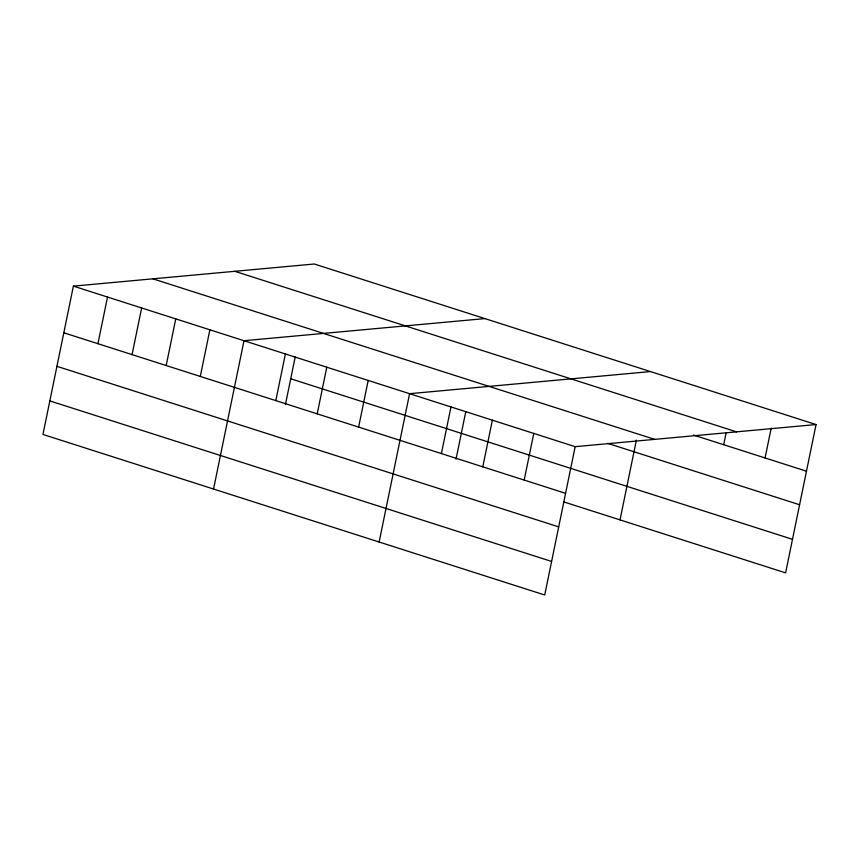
<?xml version="1.0" encoding="UTF-8"?>
<svg xmlns="http://www.w3.org/2000/svg" width="859" height="859" viewBox="0 0 859 859"><rect width="100%" height="100%" fill="white"/><g stroke="black" fill="none" stroke-linecap="round" stroke-linejoin="round"><path stroke-width="1.29" d="M816.05 424.55L314.287 264.003L73.391 286.133L42.95 434.45L544.713 594.997L575.165 446.669L816.05 424.55L785.609 572.867L563.568 501.828M97.937 343.707L107.515 297.053M132.061 354.617L141.638 307.962M166.184 365.537L175.751 318.882M200.297 376.457L209.875 329.802M213.547 489.039L243.999 340.712L484.884 318.592M275.814 400.616L285.392 353.962M285.424 404.589L295.195 357.011M317.207 413.855L326.785 367.201M358.611 427.106L368.189 380.451M379.13 542.018L409.582 393.69L650.467 371.571M441.397 453.595L450.975 406.941M456.032 459.168L465.793 411.601M482.79 466.834L492.368 420.18M524.194 480.084L533.772 433.43M620.026 519.888L636.39 440.162M723.686 444.715L726.08 433.054M765.079 457.954L771.199 428.147M234.786 271.304L736.56 431.852M693.578 435.083L806.472 471.204M152.891 278.831L654.655 439.368M607.657 443.341L799.589 504.748M73.391 286.133L575.165 446.669M290.729 378.776L792.492 539.323M63.824 332.787L565.587 493.324M56.93 366.331L558.704 526.878M49.833 400.906L551.607 561.442"/></g></svg>
